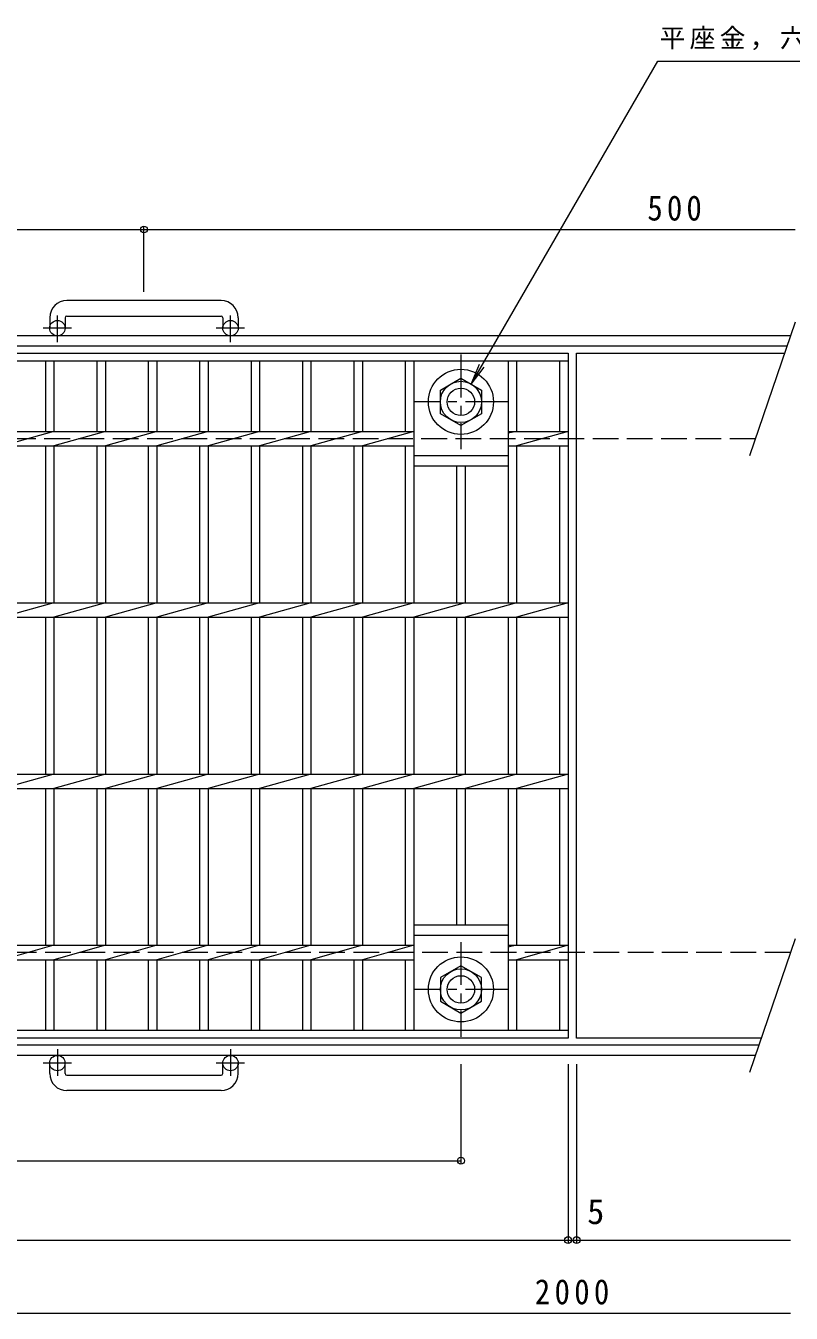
# Model space of a CAD drawing. Units: millimetres, scale not verified. Extents: x -910 to 930, y -686 to 640.
# Drawn here: x -160 to 286, y -151 to 601 of the extents above; entities that cross this region are included whole.
import ezdxf
from ezdxf.enums import TextEntityAlignment as Align

# ---------------------------------------------------------------- set-up
doc = ezdxf.new("R2010")
doc.units = ezdxf.units.MM
doc.header["$LTSCALE"] = 5
doc.header["$PDMODE"] = 32
doc.header["$PDSIZE"] = 4
doc.linetypes.add('CHAIN1', pattern=[8, 5, -1, 1, -1])
doc.linetypes.add('DASHED3', pattern=[4, 3, -1])
for name, color, linetype, lineweight in [('0-1_躯体', 2, 'Continuous', 9), ('0-2_仕上', 3, 'Continuous', 9), ('0-4_その他', 7, 'Continuous', 9), ('0-5_寸法', 7, 'Continuous', 9)]:
    doc.layers.add(name, color=color, linetype=linetype, lineweight=lineweight)
doc.styles.add('ＭＳ ゴシック', font='')
doc.styles.get('ＭＳ ゴシック').set_extended_font_data('MS Gothic')

msp = doc.modelspace()

# ---------------------------------------------------------------- linework, layer by layer
at = {"layer": '0-1_躯体'}
for p, q in [((-46.526, 440.258), (-136.526, 440.258)), ((-146.526, 430.259), (-146.526, 424.159)), ((-137.526, 430.259), (-137.526, 424.159)), ((-136.526, 431.258), (-46.526, 431.258)), ((-45.526, 430.259), (-45.526, 424.159)), ((-36.526, 430.259), (-36.526, 424.159)), ((288.514, 427.612), (261.911, 349.574)), ((285.803, 419.659), (-841.526, 419.659)), ((283.757, 413.658), (-841.526, 413.658)), ((288.514, 67.611), (261.911, -10.426)), ((267.394, 5.659), (-841.526, 5.659)), ((265.349, -0.342), (-841.526, -0.342)), ((-146.526, -10.942), (-146.526, -4.842)), ((-137.526, -10.942), (-137.526, -4.842)), ((-45.526, -10.942), (-45.526, -4.842)), ((-36.526, -10.942), (-36.526, -4.842)), ((-136.526, -11.942), (-46.526, -11.942)), ((-46.526, -20.942), (-136.526, -20.942))]:
    msp.add_line(p, q, dxfattribs=at)
at = {"layer": '0-1_躯体', "linetype": 'CHAIN1'}
for p, q in [((-142.026, 416.051), (-142.026, 431.648)), ((-41.026, 416.051), (-41.026, 431.648)), ((-133.863, 424.159), (-150.27, 424.159)), ((-32.863, 424.159), (-49.27, 424.159)), ((93.475, 408.795), (93.475, 353.522)), ((121.112, 381.159), (65.838, 381.159)), ((93.475, 65.795), (93.475, 10.522)), ((121.112, 38.158), (65.838, 38.158)), ((-142.026, 3.265), (-142.026, -12.332)), ((-41.026, 3.265), (-41.026, -12.332)), ((-133.863, -4.842), (-150.27, -4.842)), ((-32.863, -4.842), (-49.27, -4.842))]:
    msp.add_line(p, q, dxfattribs=at)
at = {"layer": '0-1_躯体', "linetype": 'DASHED3'}
for p, q in [((265.348, 359.659), (-841.526, 359.659)), ((285.803, 59.658), (-841.526, 59.658))]:
    msp.add_line(p, q, dxfattribs=at)
at = {"layer": '0-1_躯体'}
for points in [[(105.475, 388.086), (105.475, 374.23), (93.475, 367.302), (81.475, 374.23), (81.475, 388.086), (93.475, 395.015)], [(105.475, 31.231), (105.475, 45.087), (93.475, 52.016), (81.475, 45.087), (81.475, 31.231), (93.475, 24.302)]]:
    msp.add_lwpolyline(points, close=True, dxfattribs=at)
for centre, radius in [((-142.026, 424.159), 4.5), ((-41.026, 424.159), 4.5), ((93.475, 381.159), 19), ((93.475, 381.159), 12), ((93.475, 381.159), 8), ((93.475, 38.158), 19), ((93.475, 38.158), 12), ((93.475, 38.158), 8), ((-142.026, -4.842), 4.5), ((-41.026, -4.842), 4.5)]:
    msp.add_circle(centre, radius, dxfattribs=at)
for centre, radius, start, end in [((-136.526, 430.259), 10, 90, 180), ((-46.526, 430.259), 10, 0, 90), ((-136.526, 430.259), 1, 90, 180), ((-46.526, 430.259), 1, 0, 90), ((-136.526, -10.942), 10, 180, 270), ((-136.526, -10.942), 1, 180, 270), ((-46.526, -10.942), 10, 270, 0), ((-46.526, -10.942), 1, 270, 0)]:
    msp.add_arc(centre, radius, start, end, dxfattribs=at)
at = {"layer": '0-2_仕上'}
for p, q in [((-839.026, 409.658), (155.974, 409.658)), ((155.974, 409.658), (155.974, 9.659)), ((160.974, 409.658), (282.394, 409.658)), ((160.974, 9.659), (160.974, 409.658)), ((-839.026, 405.159), (155.974, 405.159)), ((-149.025, 405.159), (-149.025, 363.898)), ((-144.026, 405.159), (-144.026, 363.898)), ((-119.026, 405.159), (-119.026, 363.898)), ((-114.026, 405.159), (-114.026, 363.898)), ((-89.026, 405.159), (-89.026, 363.898)), ((-84.026, 405.159), (-84.026, 363.898)), ((-59.025, 405.159), (-59.025, 363.898)), ((-54.026, 405.159), (-54.026, 363.898)), ((-29.026, 405.159), (-29.026, 363.898)), ((-24.026, 405.159), (-24.026, 363.898)), ((0.974, 405.159), (0.974, 363.898)), ((5.974, 405.159), (5.974, 363.898)), ((30.975, 405.159), (30.975, 363.898)), ((35.974, 405.159), (35.974, 363.898)), ((60.975, 405.159), (60.975, 363.898)), ((65.974, 405.159), (65.974, 263.898)), ((120.974, 405.159), (120.974, 263.898)), ((125.974, 405.159), (125.974, 363.898)), ((150.975, 405.159), (150.975, 363.898)), ((-749.026, 363.898), (65.974, 363.898)), ((-144.026, 363.898), (-174.026, 355.419)), ((-114.025, 363.898), (-144.026, 355.419)), ((-84.026, 363.898), (-114.026, 355.419)), ((-54.026, 363.898), (-84.026, 355.419)), ((-24.026, 363.898), (-54.026, 355.419)), ((5.974, 363.898), (-24.026, 355.419)), ((35.974, 363.898), (5.974, 355.419)), ((65.974, 363.898), (35.974, 355.419)), ((125.974, 363.898), (120.974, 362.899)), ((120.974, 363.898), (155.974, 363.898)), ((155.974, 363.898), (125.974, 355.419)), ((-749.026, 355.419), (65.974, 355.419)), ((-149.025, 355.419), (-149.025, 263.898)), ((-144.026, 355.419), (-144.026, 263.898)), ((-119.026, 355.419), (-119.026, 263.898)), ((-114.026, 355.419), (-114.026, 263.898)), ((-89.026, 355.419), (-89.026, 263.898)), ((-84.026, 355.419), (-84.026, 263.898)), ((-59.025, 355.419), (-59.025, 263.898)), ((-54.026, 355.419), (-54.026, 263.898)), ((-29.026, 355.419), (-29.026, 263.898)), ((-24.026, 355.419), (-24.026, 263.898)), ((0.974, 355.419), (0.974, 263.898)), ((5.974, 355.419), (5.974, 263.898)), ((30.975, 355.419), (30.975, 263.898)), ((35.974, 355.419), (35.974, 263.898)), ((60.975, 355.419), (60.975, 263.898)), ((120.974, 355.419), (155.974, 355.419)), ((125.974, 355.419), (125.974, 263.898)), ((150.975, 355.419), (150.975, 263.898)), ((120.975, 349.659), (65.975, 349.659)), ((120.975, 343.658), (65.975, 343.658)), ((90.974, 343.658), (90.974, 263.898)), ((95.974, 343.658), (95.974, 263.898)), ((-839.026, 263.898), (155.974, 263.898)), ((-144.026, 263.898), (-174.026, 255.418)), ((-114.025, 263.898), (-144.026, 255.418)), ((-84.026, 263.898), (-114.026, 255.418)), ((-54.026, 263.898), (-84.026, 255.418)), ((-24.026, 263.898), (-54.026, 255.418)), ((5.974, 263.898), (-24.026, 255.418)), ((35.974, 263.898), (5.974, 255.418)), ((65.974, 263.898), (35.974, 255.418)), ((95.974, 263.898), (65.974, 255.418)), ((125.974, 263.898), (95.974, 255.418)), ((155.974, 263.898), (125.974, 255.418)), ((-839.026, 255.418), (155.974, 255.418)), ((-149.025, 255.418), (-149.025, 163.898)), ((-144.026, 255.418), (-144.026, 163.898)), ((-119.026, 255.418), (-119.026, 163.898)), ((-114.026, 255.418), (-114.026, 163.898)), ((-89.026, 255.418), (-89.026, 163.898)), ((-84.026, 255.418), (-84.026, 163.898)), ((-59.025, 255.418), (-59.025, 163.898)), ((-54.026, 255.418), (-54.026, 163.898)), ((-29.026, 255.418), (-29.026, 163.898)), ((-24.026, 255.418), (-24.026, 163.898)), ((0.974, 255.418), (0.974, 163.898)), ((5.974, 255.418), (5.974, 163.898)), ((30.975, 255.418), (30.975, 163.898)), ((35.974, 255.418), (35.974, 163.898)), ((60.975, 255.418), (60.975, 163.898)), ((65.974, 255.418), (65.974, 163.898)), ((90.974, 255.418), (90.974, 163.898)), ((95.974, 255.418), (95.974, 163.898)), ((120.974, 255.418), (120.974, 163.898)), ((125.974, 255.418), (125.974, 163.898)), ((150.975, 255.418), (150.975, 163.898)), ((-839.026, 163.898), (155.974, 163.898)), ((-144.026, 163.898), (-174.026, 155.418)), ((-114.025, 163.898), (-144.026, 155.418)), ((-84.026, 163.898), (-114.026, 155.418)), ((-54.026, 163.898), (-84.026, 155.418)), ((-24.026, 163.898), (-54.026, 155.418)), ((5.974, 163.898), (-24.026, 155.418)), ((35.974, 163.898), (5.974, 155.418)), ((65.974, 163.898), (35.974, 155.418)), ((95.974, 163.898), (65.974, 155.418)), ((125.974, 163.898), (95.974, 155.418)), ((155.974, 163.898), (125.974, 155.418)), ((-839.026, 155.418), (155.974, 155.418)), ((-149.025, 155.418), (-149.025, 63.898)), ((-144.026, 155.418), (-144.026, 63.898)), ((-119.026, 155.418), (-119.026, 63.898)), ((-114.026, 155.418), (-114.026, 63.898)), ((-89.026, 155.418), (-89.026, 63.898)), ((-84.026, 155.418), (-84.026, 63.898)), ((-59.025, 155.418), (-59.025, 63.898)), ((-54.026, 155.418), (-54.026, 63.898)), ((-29.026, 155.418), (-29.026, 63.898)), ((-24.026, 155.418), (-24.026, 63.898)), ((0.974, 155.418), (0.974, 63.898)), ((5.974, 155.418), (5.974, 63.898)), ((30.975, 155.418), (30.975, 63.898)), ((35.974, 155.418), (35.974, 63.898)), ((60.975, 155.418), (60.975, 63.898)), ((65.974, 155.418), (65.974, 14.158)), ((90.974, 155.418), (90.974, 75.658)), ((95.974, 155.418), (95.974, 75.658)), ((120.974, 155.418), (120.974, 14.158)), ((125.974, 155.418), (125.974, 63.898)), ((150.975, 155.418), (150.975, 63.898)), ((120.975, 75.658), (65.975, 75.658)), ((120.975, 69.659), (65.975, 69.659)), ((-749.026, 63.898), (65.974, 63.898)), ((-144.026, 63.898), (-174.026, 55.419)), ((-114.025, 63.898), (-144.026, 55.419)), ((-84.026, 63.898), (-114.026, 55.419)), ((-54.026, 63.898), (-84.026, 55.419)), ((-24.026, 63.898), (-54.026, 55.419)), ((5.974, 63.898), (-24.026, 55.419)), ((35.974, 63.898), (5.974, 55.419)), ((65.974, 63.898), (35.974, 55.419)), ((120.974, 63.898), (155.974, 63.898)), ((125.974, 63.898), (120.974, 62.899)), ((155.974, 63.898), (125.974, 55.419)), ((-749.026, 55.419), (65.974, 55.419)), ((-149.025, 55.419), (-149.025, 14.158)), ((-144.026, 55.419), (-144.026, 14.158)), ((-119.026, 55.419), (-119.026, 14.158)), ((-114.026, 55.419), (-114.026, 14.158)), ((-89.026, 55.419), (-89.026, 14.158)), ((-84.026, 55.419), (-84.026, 14.158)), ((-59.025, 55.419), (-59.025, 14.158)), ((-54.026, 55.419), (-54.026, 14.158)), ((-29.026, 55.419), (-29.026, 14.158)), ((-24.026, 55.419), (-24.026, 14.158)), ((0.974, 55.419), (0.974, 14.158)), ((5.974, 55.419), (5.974, 14.158)), ((30.975, 55.419), (30.975, 14.158)), ((35.974, 55.419), (35.974, 14.158)), ((60.975, 55.419), (60.975, 14.158)), ((120.974, 55.419), (155.974, 55.419)), ((125.974, 55.419), (125.974, 14.158)), ((150.975, 55.419), (150.975, 14.158)), ((155.974, 14.158), (-839.026, 14.158)), ((155.974, 9.659), (-839.026, 9.659)), ((268.758, 9.659), (160.974, 9.659))]:
    msp.add_line(p, q, dxfattribs=at)
at = {"layer": '0-4_その他'}
for p, q in [((-591.526, 481.785), (-91.526, 481.785)), ((-91.526, 445.41), (-91.526, 483.285)), ((-91.526, 481.785), (288.514, 481.785)), ((93.475, -5.532), (93.475, -63.344)), ((155.974, -5.532), (155.974, -109.706)), ((160.974, -5.532), (160.974, -109.706)), ((-776.526, -61.844), (93.475, -61.844)), ((-889.577, -108.206), (155.974, -108.206)), ((155.974, -108.206), (160.974, -108.206)), ((160.974, -108.206), (285.803, -108.206)), ((-841.526, -150.886), (285.803, -150.886))]:
    msp.add_line(p, q, dxfattribs=at)
for p in [(-91.526, 481.785), (93.475, -61.844), (155.974, -108.206), (160.974, -108.206)]:
    msp.add_point(p, dxfattribs=at)
at = {"layer": '0-5_寸法'}
for p, q in [((99.475, 391.551), (208.289, 580.021)), ((208.289, 580.021), (403.121, 580.021)), ((99.475, 391.551), (104.259, 403.099)), ((99.475, 391.551), (107.085, 401.467))]:
    msp.add_line(p, q, dxfattribs=at)

# ---------------------------------------------------------------- texts
at = {"layer": '0-4_その他', "color": 2, "style": 'ＭＳ ゴシック'}
msp.add_text('5', height=14.66, dxfattribs=at).set_placement((167.151, -103.206), align=Align.BOTTOM_LEFT)
at = {"layer": '0-4_その他', "color": 2, "char_height": 14.66, "attachment_point": 7, "style": 'ＭＳ ゴシック'}
for s, insert in [('\\T1.27;\\W0.9;500', (202.261, 486.785)), ('\\T1.28;\\W0.9;2000', (136.599, -145.886))]:
    msp.add_mtext(s, dxfattribs=dict(at, insert=insert))
at = {"layer": '0-5_寸法', "insert": (209.403, 586.474), "char_height": 11, "attachment_point": 7, "style": 'ＭＳ ゴシック'}
msp.add_mtext('\\T1.17;平座金，六角袋Ｕナット', dxfattribs=at)

doc.saveas('drawing.dxf')
